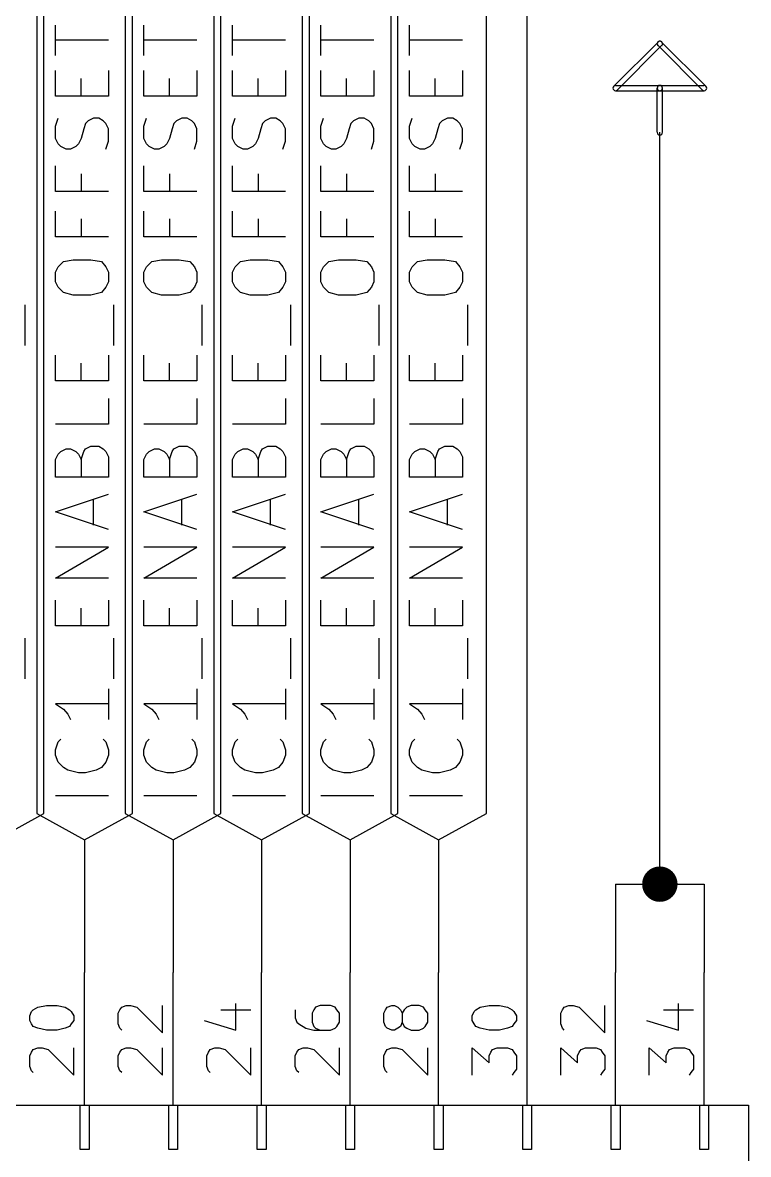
# Model space of a CAD drawing. Extents: x 10 to 287, y -200 to -10.
# Drawn here: x 56.64 to 77.47, y -162.7 to -130.2 of the extents above; entities that cross this region are included whole.
import ezdxf

# ---------------------------------------------------------------- set-up
doc = ezdxf.new("R2010")
doc.units = 0
doc.header["$MEASUREMENT"] = 0

msp = doc.modelspace()

# ---------------------------------------------------------------- linework, layer by layer
at = {"layer": 'Green 2'}
for p, q in [((71.12, -157.48), (71.12, -125.73)), ((74.93, -154.94), (74.93, -133.35)), ((58.42, -153.67), (58.42, -157.48)), ((60.96, -153.67), (60.96, -157.48)), ((63.5, -153.67), (63.5, -157.48)), ((66.04, -153.67), (66.04, -157.48)), ((68.58, -153.67), (68.58, -157.48)), ((73.66, -154.94), (73.66, -157.48)), ((73.66, -154.94), (76.2, -154.94)), ((76.2, -154.94), (76.2, -157.48))]:
    msp.add_line(p, q, dxfattribs=at)
at = {"layer": 'Green 2', "const_width": 0.508}
msp.add_lwpolyline([(74.676, -154.94, 1), (75.184, -154.94, 1)], format="xyb", close=True, dxfattribs=at)
at = {"layer": 'Red 2'}
for p, q in [((57.0484, -126.924), (57.0484, -152.908)), ((57.2516, -152.908), (57.2516, -126.924)), ((59.5884, -126.924), (59.5884, -152.908)), ((59.7916, -152.908), (59.7916, -126.924)), ((62.1284, -126.924), (62.1284, -152.908)), ((62.3316, -152.908), (62.3316, -126.924)), ((64.6684, -126.924), (64.6684, -152.908)), ((64.8716, -152.908), (64.8716, -126.924)), ((67.2084, -126.924), (67.2084, -152.908)), ((67.4116, -152.908), (67.4116, -126.924)), ((69.9516, -152.908), (69.9516, -126.924)), ((57.5818, -131.14), (57.5818, -130.277)), ((60.1218, -131.14), (60.1218, -130.277)), ((62.6618, -131.14), (62.6618, -130.277)), ((65.2018, -131.14), (65.2018, -130.277)), ((67.7418, -131.14), (67.7418, -130.277)), ((59.1058, -130.708), (57.5818, -130.708)), ((61.6458, -130.708), (60.1218, -130.708)), ((64.1858, -130.708), (62.6618, -130.708)), ((66.7258, -130.708), (65.2018, -130.708)), ((69.2658, -130.708), (67.7418, -130.708)), ((73.6092, -132.029), (74.8792, -130.759)), ((73.7108, -132.131), (74.9808, -130.861)), ((74.8792, -130.861), (76.1492, -132.131)), ((74.9808, -130.759), (76.2508, -132.029)), ((57.5818, -132.309), (57.5818, -131.572)), ((59.1058, -131.572), (59.1058, -132.309)), ((60.1218, -132.309), (60.1218, -131.572)), ((61.6458, -131.572), (61.6458, -132.309)), ((62.6618, -132.309), (62.6618, -131.572)), ((64.1858, -131.572), (64.1858, -132.309)), ((65.2018, -132.309), (65.2018, -131.572)), ((66.7258, -131.572), (66.7258, -132.309)), ((67.7418, -132.309), (67.7418, -131.572)), ((69.2658, -131.572), (69.2658, -132.309)), ((58.3184, -132.309), (58.3184, -131.801)), ((60.8584, -132.309), (60.8584, -131.801)), ((63.3984, -132.309), (63.3984, -131.801)), ((65.9384, -132.309), (65.9384, -131.801)), ((68.4784, -132.309), (68.4784, -131.801)), ((73.66, -132.004), (74.93, -132.004)), ((73.66, -132.156), (74.93, -132.156)), ((74.8538, -133.35), (74.8538, -132.08)), ((74.93, -132.004), (76.2, -132.004)), ((74.93, -132.156), (76.2, -132.156)), ((75.0062, -133.35), (75.0062, -132.08)), ((59.1058, -132.309), (57.5818, -132.309)), ((61.6458, -132.309), (60.1218, -132.309)), ((64.1858, -132.309), (62.6618, -132.309)), ((66.7258, -132.309), (65.2018, -132.309)), ((69.2658, -132.309), (67.7418, -132.309)), ((57.5818, -133.172), (57.658, -132.944)), ((57.5818, -133.528), (57.5818, -133.172)), ((58.4454, -133.096), (58.3946, -133.248)), ((58.5216, -133.02), (58.4454, -133.096)), ((58.674, -132.944), (58.5216, -133.02)), ((58.8264, -132.944), (58.674, -132.944)), ((58.9534, -133.02), (58.8264, -132.944)), ((59.0296, -133.096), (58.9534, -133.02)), ((59.1058, -133.248), (59.0296, -133.096)), ((60.1218, -133.172), (60.198, -132.944)), ((60.1218, -133.528), (60.1218, -133.172)), ((60.9854, -133.096), (60.9346, -133.248)), ((61.0616, -133.02), (60.9854, -133.096)), ((61.214, -132.944), (61.0616, -133.02)), ((61.3664, -132.944), (61.214, -132.944)), ((61.4934, -133.02), (61.3664, -132.944)), ((61.5696, -133.096), (61.4934, -133.02)), ((61.6458, -133.248), (61.5696, -133.096)), ((62.6618, -133.172), (62.738, -132.944)), ((62.6618, -133.528), (62.6618, -133.172)), ((63.5254, -133.096), (63.4746, -133.248)), ((63.6016, -133.02), (63.5254, -133.096)), ((63.754, -132.944), (63.6016, -133.02)), ((63.9064, -132.944), (63.754, -132.944)), ((64.0334, -133.02), (63.9064, -132.944)), ((64.1096, -133.096), (64.0334, -133.02)), ((64.1858, -133.248), (64.1096, -133.096)), ((65.2018, -133.172), (65.278, -132.944)), ((65.2018, -133.528), (65.2018, -133.172)), ((66.0654, -133.096), (66.0146, -133.248)), ((66.1416, -133.02), (66.0654, -133.096)), ((66.294, -132.944), (66.1416, -133.02)), ((66.4464, -132.944), (66.294, -132.944)), ((66.5734, -133.02), (66.4464, -132.944)), ((66.6496, -133.096), (66.5734, -133.02)), ((66.7258, -133.248), (66.6496, -133.096)), ((67.7418, -133.172), (67.818, -132.944)), ((67.7418, -133.528), (67.7418, -133.172)), ((68.6054, -133.096), (68.5546, -133.248)), ((68.6816, -133.02), (68.6054, -133.096)), ((68.834, -132.944), (68.6816, -133.02)), ((68.9864, -132.944), (68.834, -132.944)), ((69.1134, -133.02), (68.9864, -132.944)), ((69.1896, -133.096), (69.1134, -133.02)), ((69.2658, -133.248), (69.1896, -133.096)), ((57.658, -133.68), (57.5818, -133.528)), ((58.3184, -133.528), (58.2422, -133.68)), ((58.3946, -133.248), (58.3184, -133.528)), ((59.1058, -133.604), (59.1058, -133.248)), ((60.198, -133.68), (60.1218, -133.528)), ((60.8584, -133.528), (60.7822, -133.68)), ((60.9346, -133.248), (60.8584, -133.528)), ((61.6458, -133.604), (61.6458, -133.248)), ((62.738, -133.68), (62.6618, -133.528)), ((63.3984, -133.528), (63.3222, -133.68)), ((63.4746, -133.248), (63.3984, -133.528)), ((64.1858, -133.604), (64.1858, -133.248)), ((65.278, -133.68), (65.2018, -133.528)), ((65.9384, -133.528), (65.8622, -133.68)), ((66.0146, -133.248), (65.9384, -133.528)), ((66.7258, -133.604), (66.7258, -133.248)), ((67.818, -133.68), (67.7418, -133.528)), ((68.4784, -133.528), (68.4022, -133.68)), ((68.5546, -133.248), (68.4784, -133.528)), ((69.2658, -133.604), (69.2658, -133.248)), ((57.7342, -133.756), (57.658, -133.68)), ((57.8866, -133.833), (57.7342, -133.756)), ((58.0136, -133.833), (57.8866, -133.833)), ((58.166, -133.756), (58.0136, -133.833)), ((58.2422, -133.68), (58.166, -133.756)), ((59.0296, -133.833), (59.1058, -133.604)), ((60.2742, -133.756), (60.198, -133.68)), ((60.4266, -133.833), (60.2742, -133.756)), ((60.5536, -133.833), (60.4266, -133.833)), ((60.706, -133.756), (60.5536, -133.833)), ((60.7822, -133.68), (60.706, -133.756)), ((61.5696, -133.833), (61.6458, -133.604)), ((62.8142, -133.756), (62.738, -133.68)), ((62.9666, -133.833), (62.8142, -133.756)), ((63.0936, -133.833), (62.9666, -133.833)), ((63.246, -133.756), (63.0936, -133.833)), ((63.3222, -133.68), (63.246, -133.756)), ((64.1096, -133.833), (64.1858, -133.604)), ((65.3542, -133.756), (65.278, -133.68)), ((65.5066, -133.833), (65.3542, -133.756)), ((65.6336, -133.833), (65.5066, -133.833)), ((65.786, -133.756), (65.6336, -133.833)), ((65.8622, -133.68), (65.786, -133.756)), ((66.6496, -133.833), (66.7258, -133.604)), ((67.8942, -133.756), (67.818, -133.68)), ((68.0466, -133.833), (67.8942, -133.756)), ((68.1736, -133.833), (68.0466, -133.833)), ((68.326, -133.756), (68.1736, -133.833)), ((68.4022, -133.68), (68.326, -133.756)), ((69.1896, -133.833), (69.2658, -133.604)), ((57.5818, -135.052), (57.5818, -134.315)), ((58.3184, -134.544), (58.3184, -135.052)), ((60.1218, -135.052), (60.1218, -134.315)), ((60.8584, -134.544), (60.8584, -135.052)), ((62.6618, -135.052), (62.6618, -134.315)), ((63.3984, -134.544), (63.3984, -135.052)), ((65.2018, -135.052), (65.2018, -134.315)), ((65.9384, -134.544), (65.9384, -135.052)), ((67.7418, -135.052), (67.7418, -134.315)), ((68.4784, -134.544), (68.4784, -135.052)), ((59.1058, -135.052), (57.5818, -135.052)), ((61.6458, -135.052), (60.1218, -135.052)), ((64.1858, -135.052), (62.6618, -135.052)), ((66.7258, -135.052), (65.2018, -135.052)), ((69.2658, -135.052), (67.7418, -135.052)), ((57.5818, -136.347), (57.5818, -135.611)), ((58.3184, -135.839), (58.3184, -136.347)), ((60.1218, -136.347), (60.1218, -135.611)), ((60.8584, -135.839), (60.8584, -136.347)), ((62.6618, -136.347), (62.6618, -135.611)), ((63.3984, -135.839), (63.3984, -136.347)), ((65.2018, -136.347), (65.2018, -135.611)), ((65.9384, -135.839), (65.9384, -136.347)), ((67.7418, -136.347), (67.7418, -135.611)), ((68.4784, -135.839), (68.4784, -136.347)), ((59.1058, -136.347), (57.5818, -136.347)), ((61.6458, -136.347), (60.1218, -136.347)), ((64.1858, -136.347), (62.6618, -136.347)), ((66.7258, -136.347), (65.2018, -136.347)), ((69.2658, -136.347), (67.7418, -136.347)), ((57.658, -137.211), (57.8104, -137.058)), ((57.8104, -137.058), (58.0898, -137.008)), ((58.0898, -137.008), (58.5978, -137.008)), ((58.5978, -137.008), (58.9026, -137.058)), ((58.9026, -137.058), (59.0296, -137.211)), ((60.198, -137.211), (60.3504, -137.058)), ((60.3504, -137.058), (60.6298, -137.008)), ((60.6298, -137.008), (61.1378, -137.008)), ((61.1378, -137.008), (61.4426, -137.058)), ((61.4426, -137.058), (61.5696, -137.211)), ((62.738, -137.211), (62.8904, -137.058)), ((62.8904, -137.058), (63.1698, -137.008)), ((63.1698, -137.008), (63.6778, -137.008)), ((63.6778, -137.008), (63.9826, -137.058)), ((63.9826, -137.058), (64.1096, -137.211)), ((65.278, -137.211), (65.4304, -137.058)), ((65.4304, -137.058), (65.7098, -137.008)), ((65.7098, -137.008), (66.2178, -137.008)), ((66.2178, -137.008), (66.5226, -137.058)), ((66.5226, -137.058), (66.6496, -137.211)), ((67.818, -137.211), (67.9704, -137.058)), ((67.9704, -137.058), (68.2498, -137.008)), ((68.2498, -137.008), (68.7578, -137.008)), ((68.7578, -137.008), (69.0626, -137.058)), ((69.0626, -137.058), (69.1896, -137.211)), ((57.5818, -137.363), (57.658, -137.211)), ((57.5818, -137.643), (57.5818, -137.363)), ((59.0296, -137.211), (59.1058, -137.363)), ((59.1058, -137.363), (59.1058, -137.643)), ((60.1218, -137.363), (60.198, -137.211)), ((60.1218, -137.643), (60.1218, -137.363)), ((61.5696, -137.211), (61.6458, -137.363)), ((61.6458, -137.363), (61.6458, -137.643)), ((62.6618, -137.363), (62.738, -137.211)), ((62.6618, -137.643), (62.6618, -137.363)), ((64.1096, -137.211), (64.1858, -137.363)), ((64.1858, -137.363), (64.1858, -137.643)), ((65.2018, -137.363), (65.278, -137.211)), ((65.2018, -137.643), (65.2018, -137.363)), ((66.6496, -137.211), (66.7258, -137.363)), ((66.7258, -137.363), (66.7258, -137.643)), ((67.7418, -137.363), (67.818, -137.211)), ((67.7418, -137.643), (67.7418, -137.363)), ((69.1896, -137.211), (69.2658, -137.363)), ((69.2658, -137.363), (69.2658, -137.643)), ((57.658, -137.795), (57.5818, -137.643)), ((57.8104, -137.947), (57.658, -137.795)), ((59.0296, -137.795), (58.9026, -137.947)), ((59.1058, -137.643), (59.0296, -137.795)), ((60.198, -137.795), (60.1218, -137.643)), ((60.3504, -137.947), (60.198, -137.795)), ((61.5696, -137.795), (61.4426, -137.947)), ((61.6458, -137.643), (61.5696, -137.795)), ((62.738, -137.795), (62.6618, -137.643)), ((62.8904, -137.947), (62.738, -137.795)), ((64.1096, -137.795), (63.9826, -137.947)), ((64.1858, -137.643), (64.1096, -137.795)), ((65.278, -137.795), (65.2018, -137.643)), ((65.4304, -137.947), (65.278, -137.795)), ((66.6496, -137.795), (66.5226, -137.947)), ((66.7258, -137.643), (66.6496, -137.795)), ((67.818, -137.795), (67.7418, -137.643)), ((67.9704, -137.947), (67.818, -137.795)), ((69.1896, -137.795), (69.0626, -137.947)), ((69.2658, -137.643), (69.1896, -137.795)), ((58.0898, -138.024), (57.8104, -137.947)), ((58.5978, -138.024), (58.0898, -138.024)), ((58.9026, -137.947), (58.5978, -138.024)), ((60.6298, -138.024), (60.3504, -137.947)), ((61.1378, -138.024), (60.6298, -138.024)), ((61.4426, -137.947), (61.1378, -138.024)), ((63.1698, -138.024), (62.8904, -137.947)), ((63.6778, -138.024), (63.1698, -138.024)), ((63.9826, -137.947), (63.6778, -138.024)), ((65.7098, -138.024), (65.4304, -137.947)), ((66.2178, -138.024), (65.7098, -138.024)), ((66.5226, -137.947), (66.2178, -138.024)), ((68.2498, -138.024), (67.9704, -137.947)), ((68.7578, -138.024), (68.2498, -138.024)), ((69.0626, -137.947), (68.7578, -138.024)), ((56.7182, -139.471), (56.7182, -138.303)), ((59.2582, -139.471), (59.2582, -138.303)), ((61.7982, -139.471), (61.7982, -138.303)), ((64.3382, -139.471), (64.3382, -138.303)), ((66.8782, -139.471), (66.8782, -138.303)), ((69.4182, -139.471), (69.4182, -138.303)), ((57.5818, -140.487), (57.5818, -139.751)), ((58.3184, -140.487), (58.3184, -139.979)), ((59.1058, -139.751), (59.1058, -140.487)), ((60.1218, -140.487), (60.1218, -139.751)), ((60.8584, -140.487), (60.8584, -139.979)), ((61.6458, -139.751), (61.6458, -140.487)), ((62.6618, -140.487), (62.6618, -139.751)), ((63.3984, -140.487), (63.3984, -139.979)), ((64.1858, -139.751), (64.1858, -140.487)), ((65.2018, -140.487), (65.2018, -139.751)), ((65.9384, -140.487), (65.9384, -139.979)), ((66.7258, -139.751), (66.7258, -140.487)), ((67.7418, -140.487), (67.7418, -139.751)), ((68.4784, -140.487), (68.4784, -139.979)), ((69.2658, -139.751), (69.2658, -140.487)), ((59.1058, -140.487), (57.5818, -140.487)), ((61.6458, -140.487), (60.1218, -140.487)), ((64.1858, -140.487), (62.6618, -140.487)), ((66.7258, -140.487), (65.2018, -140.487)), ((69.2658, -140.487), (67.7418, -140.487)), ((59.1058, -140.995), (59.1058, -141.732)), ((61.6458, -140.995), (61.6458, -141.732)), ((64.1858, -140.995), (64.1858, -141.732)), ((66.7258, -140.995), (66.7258, -141.732)), ((69.2658, -140.995), (69.2658, -141.732)), ((59.1058, -141.732), (57.5818, -141.732)), ((61.6458, -141.732), (60.1218, -141.732)), ((64.1858, -141.732), (62.6618, -141.732)), ((66.7258, -141.732), (65.2018, -141.732)), ((69.2658, -141.732), (67.7418, -141.732)), ((57.5818, -142.748), (57.658, -142.596)), ((57.658, -142.596), (57.7342, -142.519)), ((57.7342, -142.519), (57.8866, -142.443)), ((57.8866, -142.443), (58.0136, -142.443)), ((58.0136, -142.443), (58.166, -142.519)), ((58.166, -142.519), (58.2422, -142.596)), ((58.2422, -142.596), (58.3184, -142.748)), ((58.3184, -142.748), (58.3946, -142.519)), ((58.3946, -142.519), (58.4454, -142.443)), ((58.4454, -142.443), (58.5978, -142.367)), ((58.5978, -142.367), (58.8264, -142.367)), ((58.8264, -142.367), (58.9534, -142.443)), ((58.9534, -142.443), (59.0296, -142.519)), ((59.0296, -142.519), (59.1058, -142.672)), ((60.1218, -142.748), (60.198, -142.596)), ((60.198, -142.596), (60.2742, -142.519)), ((60.2742, -142.519), (60.4266, -142.443)), ((60.4266, -142.443), (60.5536, -142.443)), ((60.5536, -142.443), (60.706, -142.519)), ((60.706, -142.519), (60.7822, -142.596)), ((60.7822, -142.596), (60.8584, -142.748)), ((60.8584, -142.748), (60.9346, -142.519)), ((60.9346, -142.519), (60.9854, -142.443)), ((60.9854, -142.443), (61.1378, -142.367)), ((61.1378, -142.367), (61.3664, -142.367)), ((61.3664, -142.367), (61.4934, -142.443)), ((61.4934, -142.443), (61.5696, -142.519)), ((61.5696, -142.519), (61.6458, -142.672)), ((62.6618, -142.748), (62.738, -142.596)), ((62.738, -142.596), (62.8142, -142.519)), ((62.8142, -142.519), (62.9666, -142.443)), ((62.9666, -142.443), (63.0936, -142.443)), ((63.0936, -142.443), (63.246, -142.519)), ((63.246, -142.519), (63.3222, -142.596)), ((63.3222, -142.596), (63.3984, -142.748)), ((63.3984, -142.748), (63.4746, -142.519)), ((63.4746, -142.519), (63.5254, -142.443)), ((63.5254, -142.443), (63.6778, -142.367)), ((63.6778, -142.367), (63.9064, -142.367)), ((63.9064, -142.367), (64.0334, -142.443)), ((64.0334, -142.443), (64.1096, -142.519)), ((64.1096, -142.519), (64.1858, -142.672)), ((65.2018, -142.748), (65.278, -142.596)), ((65.278, -142.596), (65.3542, -142.519)), ((65.3542, -142.519), (65.5066, -142.443)), ((65.5066, -142.443), (65.6336, -142.443)), ((65.6336, -142.443), (65.786, -142.519)), ((65.786, -142.519), (65.8622, -142.596)), ((65.8622, -142.596), (65.9384, -142.748)), ((65.9384, -142.748), (66.0146, -142.519)), ((66.0146, -142.519), (66.0654, -142.443)), ((66.0654, -142.443), (66.2178, -142.367)), ((66.2178, -142.367), (66.4464, -142.367)), ((66.4464, -142.367), (66.5734, -142.443)), ((66.5734, -142.443), (66.6496, -142.519)), ((66.6496, -142.519), (66.7258, -142.672)), ((67.7418, -142.748), (67.818, -142.596)), ((67.818, -142.596), (67.8942, -142.519)), ((67.8942, -142.519), (68.0466, -142.443)), ((68.0466, -142.443), (68.1736, -142.443)), ((68.1736, -142.443), (68.326, -142.519)), ((68.326, -142.519), (68.4022, -142.596)), ((68.4022, -142.596), (68.4784, -142.748)), ((68.4784, -142.748), (68.5546, -142.519)), ((68.5546, -142.519), (68.6054, -142.443)), ((68.6054, -142.443), (68.7578, -142.367)), ((68.7578, -142.367), (68.9864, -142.367)), ((68.9864, -142.367), (69.1134, -142.443)), ((69.1134, -142.443), (69.1896, -142.519)), ((69.1896, -142.519), (69.2658, -142.672)), ((57.5818, -143.256), (57.5818, -142.748)), ((58.3184, -142.748), (58.3184, -143.256)), ((59.1058, -142.672), (59.1058, -143.256)), ((60.1218, -143.256), (60.1218, -142.748)), ((60.8584, -142.748), (60.8584, -143.256)), ((61.6458, -142.672), (61.6458, -143.256)), ((62.6618, -143.256), (62.6618, -142.748)), ((63.3984, -142.748), (63.3984, -143.256)), ((64.1858, -142.672), (64.1858, -143.256)), ((65.2018, -143.256), (65.2018, -142.748)), ((65.9384, -142.748), (65.9384, -143.256)), ((66.7258, -142.672), (66.7258, -143.256)), ((67.7418, -143.256), (67.7418, -142.748)), ((68.4784, -142.748), (68.4784, -143.256)), ((69.2658, -142.672), (69.2658, -143.256)), ((59.1058, -143.256), (57.5818, -143.256)), ((61.6458, -143.256), (60.1218, -143.256)), ((64.1858, -143.256), (62.6618, -143.256)), ((66.7258, -143.256), (65.2018, -143.256)), ((69.2658, -143.256), (67.7418, -143.256)), ((57.5818, -144.247), (59.1058, -143.739)), ((58.674, -144.628), (58.674, -143.891)), ((60.1218, -144.247), (61.6458, -143.739)), ((61.214, -144.628), (61.214, -143.891)), ((62.6618, -144.247), (64.1858, -143.739)), ((63.754, -144.628), (63.754, -143.891)), ((65.2018, -144.247), (66.7258, -143.739)), ((66.294, -144.628), (66.294, -143.891)), ((67.7418, -144.247), (69.2658, -143.739)), ((68.834, -144.628), (68.834, -143.891)), ((59.1058, -144.755), (57.5818, -144.247)), ((61.6458, -144.755), (60.1218, -144.247)), ((64.1858, -144.755), (62.6618, -144.247)), ((66.7258, -144.755), (65.2018, -144.247)), ((69.2658, -144.755), (67.7418, -144.247)), ((57.5818, -146.152), (59.1058, -145.263)), ((59.1058, -145.263), (57.5818, -145.263)), ((60.1218, -146.152), (61.6458, -145.263)), ((61.6458, -145.263), (60.1218, -145.263)), ((62.6618, -146.152), (64.1858, -145.263)), ((64.1858, -145.263), (62.6618, -145.263)), ((65.2018, -146.152), (66.7258, -145.263)), ((66.7258, -145.263), (65.2018, -145.263)), ((67.7418, -146.152), (69.2658, -145.263)), ((69.2658, -145.263), (67.7418, -145.263)), ((59.1058, -146.152), (57.5818, -146.152)), ((61.6458, -146.152), (60.1218, -146.152)), ((64.1858, -146.152), (62.6618, -146.152)), ((66.7258, -146.152), (65.2018, -146.152)), ((69.2658, -146.152), (67.7418, -146.152)), ((57.5818, -147.523), (57.5818, -146.787)), ((59.1058, -146.787), (59.1058, -147.523)), ((60.1218, -147.523), (60.1218, -146.787)), ((61.6458, -146.787), (61.6458, -147.523)), ((62.6618, -147.523), (62.6618, -146.787)), ((64.1858, -146.787), (64.1858, -147.523)), ((65.2018, -147.523), (65.2018, -146.787)), ((66.7258, -146.787), (66.7258, -147.523)), ((67.7418, -147.523), (67.7418, -146.787)), ((69.2658, -146.787), (69.2658, -147.523)), ((58.3184, -147.523), (58.3184, -147.015)), ((60.8584, -147.523), (60.8584, -147.015)), ((63.3984, -147.523), (63.3984, -147.015)), ((65.9384, -147.523), (65.9384, -147.015)), ((68.4784, -147.523), (68.4784, -147.015)), ((59.1058, -147.523), (57.5818, -147.523)), ((61.6458, -147.523), (60.1218, -147.523)), ((64.1858, -147.523), (62.6618, -147.523)), ((66.7258, -147.523), (65.2018, -147.523)), ((69.2658, -147.523), (67.7418, -147.523)), ((56.7182, -149.047), (56.7182, -147.879)), ((59.2582, -149.047), (59.2582, -147.879)), ((61.7982, -149.047), (61.7982, -147.879)), ((64.3382, -149.047), (64.3382, -147.879)), ((66.8782, -149.047), (66.8782, -147.879)), ((69.4182, -149.047), (69.4182, -147.879)), ((59.1058, -149.327), (59.1058, -150.216)), ((61.6458, -149.327), (61.6458, -150.216)), ((64.1858, -149.327), (64.1858, -150.216)), ((66.7258, -149.327), (66.7258, -150.216)), ((69.2658, -149.327), (69.2658, -150.216)), ((59.1058, -149.758), (57.5818, -149.758)), ((57.5818, -149.758), (57.8104, -149.911)), ((61.6458, -149.758), (60.1218, -149.758)), ((60.1218, -149.758), (60.3504, -149.911)), ((64.1858, -149.758), (62.6618, -149.758)), ((62.6618, -149.758), (62.8904, -149.911)), ((66.7258, -149.758), (65.2018, -149.758)), ((65.2018, -149.758), (65.4304, -149.911)), ((69.2658, -149.758), (67.7418, -149.758)), ((67.7418, -149.758), (67.9704, -149.911)), ((57.8104, -149.911), (57.9374, -150.063)), ((57.9374, -150.063), (58.0136, -150.216)), ((60.3504, -149.911), (60.4774, -150.063)), ((60.4774, -150.063), (60.5536, -150.216)), ((62.8904, -149.911), (63.0174, -150.063)), ((63.0174, -150.063), (63.0936, -150.216)), ((65.4304, -149.911), (65.5574, -150.063)), ((65.5574, -150.063), (65.6336, -150.216)), ((67.9704, -149.911), (68.0974, -150.063)), ((68.0974, -150.063), (68.1736, -150.216)), ((57.658, -150.851), (57.7342, -150.774)), ((58.9534, -150.774), (59.0296, -150.851)), ((60.198, -150.851), (60.2742, -150.774)), ((61.4934, -150.774), (61.5696, -150.851)), ((62.738, -150.851), (62.8142, -150.774)), ((64.0334, -150.774), (64.1096, -150.851)), ((65.278, -150.851), (65.3542, -150.774)), ((66.5734, -150.774), (66.6496, -150.851)), ((67.818, -150.851), (67.8942, -150.774)), ((69.1134, -150.774), (69.1896, -150.851)), ((57.5818, -151.079), (57.658, -150.851)), ((57.5818, -151.232), (57.5818, -151.079)), ((59.0296, -150.851), (59.1058, -151.079)), ((59.1058, -151.079), (59.1058, -151.232)), ((60.1218, -151.079), (60.198, -150.851)), ((60.1218, -151.232), (60.1218, -151.079)), ((61.5696, -150.851), (61.6458, -151.079)), ((61.6458, -151.079), (61.6458, -151.232)), ((62.6618, -151.079), (62.738, -150.851)), ((62.6618, -151.232), (62.6618, -151.079)), ((64.1096, -150.851), (64.1858, -151.079)), ((64.1858, -151.079), (64.1858, -151.232)), ((65.2018, -151.079), (65.278, -150.851)), ((65.2018, -151.232), (65.2018, -151.079)), ((66.6496, -150.851), (66.7258, -151.079)), ((66.7258, -151.079), (66.7258, -151.232)), ((67.7418, -151.079), (67.818, -150.851)), ((67.7418, -151.232), (67.7418, -151.079)), ((69.1896, -150.851), (69.2658, -151.079)), ((69.2658, -151.079), (69.2658, -151.232)), ((57.658, -151.435), (57.5818, -151.232)), ((57.8104, -151.587), (57.658, -151.435)), ((59.0296, -151.435), (58.9026, -151.587)), ((59.1058, -151.232), (59.0296, -151.435)), ((60.198, -151.435), (60.1218, -151.232)), ((60.3504, -151.587), (60.198, -151.435)), ((61.5696, -151.435), (61.4426, -151.587)), ((61.6458, -151.232), (61.5696, -151.435)), ((62.738, -151.435), (62.6618, -151.232)), ((62.8904, -151.587), (62.738, -151.435)), ((64.1096, -151.435), (63.9826, -151.587)), ((64.1858, -151.232), (64.1096, -151.435)), ((65.278, -151.435), (65.2018, -151.232)), ((65.4304, -151.587), (65.278, -151.435)), ((66.6496, -151.435), (66.5226, -151.587)), ((66.7258, -151.232), (66.6496, -151.435)), ((67.818, -151.435), (67.7418, -151.232)), ((67.9704, -151.587), (67.818, -151.435)), ((69.1896, -151.435), (69.0626, -151.587)), ((69.2658, -151.232), (69.1896, -151.435)), ((57.9374, -151.663), (57.8104, -151.587)), ((58.2422, -151.74), (57.9374, -151.663)), ((58.4454, -151.74), (58.2422, -151.74)), ((58.7502, -151.663), (58.4454, -151.74)), ((58.9026, -151.587), (58.7502, -151.663)), ((60.4774, -151.663), (60.3504, -151.587)), ((60.7822, -151.74), (60.4774, -151.663)), ((60.9854, -151.74), (60.7822, -151.74)), ((61.2902, -151.663), (60.9854, -151.74)), ((61.4426, -151.587), (61.2902, -151.663)), ((63.0174, -151.663), (62.8904, -151.587)), ((63.3222, -151.74), (63.0174, -151.663)), ((63.5254, -151.74), (63.3222, -151.74)), ((63.8302, -151.663), (63.5254, -151.74)), ((63.9826, -151.587), (63.8302, -151.663)), ((65.5574, -151.663), (65.4304, -151.587)), ((65.8622, -151.74), (65.5574, -151.663)), ((66.0654, -151.74), (65.8622, -151.74)), ((66.3702, -151.663), (66.0654, -151.74)), ((66.5226, -151.587), (66.3702, -151.663)), ((68.0974, -151.663), (67.9704, -151.587)), ((68.4022, -151.74), (68.0974, -151.663)), ((68.6054, -151.74), (68.4022, -151.74)), ((68.9102, -151.663), (68.6054, -151.74)), ((69.0626, -151.587), (68.9102, -151.663)), ((59.1058, -152.4), (57.5818, -152.4)), ((61.6458, -152.4), (60.1218, -152.4)), ((64.1858, -152.4), (62.6618, -152.4)), ((66.7258, -152.4), (65.2018, -152.4)), ((69.2658, -152.4), (67.7418, -152.4)), ((55.88, -153.67), (57.2516, -152.908)), ((57.0484, -152.908), (58.42, -153.67)), ((58.42, -153.67), (59.7916, -152.908)), ((59.5884, -152.908), (60.96, -153.67)), ((60.96, -153.67), (62.3316, -152.908)), ((62.1284, -152.908), (63.5, -153.67)), ((63.5, -153.67), (64.8716, -152.908)), ((64.6684, -152.908), (66.04, -153.67)), ((66.04, -153.67), (67.4116, -152.908)), ((67.2084, -152.908), (68.58, -153.67)), ((68.58, -153.67), (69.9516, -152.908)), ((58.42, -161.29), (58.42, -157.48)), ((60.96, -161.29), (60.96, -157.48)), ((63.5, -161.29), (63.5, -157.48)), ((66.04, -161.29), (66.04, -157.48)), ((68.58, -161.29), (68.58, -157.48)), ((71.12, -161.29), (71.12, -157.48)), ((73.66, -161.29), (73.66, -157.48)), ((76.2, -161.29), (76.2, -157.48)), ((56.896, -158.598), (56.9468, -158.547)), ((56.9468, -158.547), (57.0738, -158.471)), ((57.0738, -158.471), (57.3278, -158.42)), ((57.3278, -158.42), (57.6326, -158.42)), ((57.6326, -158.42), (57.8612, -158.471)), ((57.8612, -158.471), (57.9882, -158.547)), ((57.9882, -158.547), (58.039, -158.598)), ((59.3852, -158.648), (59.436, -158.547)), ((59.436, -158.547), (59.4868, -158.471)), ((59.4868, -158.471), (59.6138, -158.42)), ((59.6138, -158.42), (59.7408, -158.42)), ((59.7408, -158.42), (59.9186, -158.471)), ((59.9186, -158.471), (60.6552, -159.207)), ((60.6552, -159.207), (60.6552, -158.42)), ((62.3316, -158.547), (63.1952, -158.547)), ((62.7634, -159.131), (62.7634, -158.369)), ((64.4652, -158.547), (64.4652, -158.775)), ((64.9986, -158.547), (64.9478, -158.648)), ((65.0494, -158.471), (64.9986, -158.547)), ((65.1764, -158.42), (65.0494, -158.471)), ((65.4812, -158.42), (65.1764, -158.42)), ((65.6082, -158.471), (65.4812, -158.42)), ((65.659, -158.547), (65.6082, -158.471)), ((65.7352, -158.648), (65.659, -158.547)), ((67.0052, -158.648), (67.056, -158.547)), ((67.056, -158.547), (67.1068, -158.471)), ((67.1068, -158.471), (67.2338, -158.42)), ((67.2338, -158.42), (67.31, -158.42)), ((67.31, -158.42), (67.4116, -158.471)), ((67.4116, -158.471), (67.4878, -158.547)), ((67.4878, -158.547), (67.5386, -158.648)), ((67.5894, -158.547), (67.5386, -158.648)), ((67.6656, -158.471), (67.5894, -158.547)), ((67.7926, -158.42), (67.6656, -158.471)), ((68.0212, -158.42), (67.7926, -158.42)), ((68.1482, -158.471), (68.0212, -158.42)), ((68.199, -158.547), (68.1482, -158.471)), ((68.2752, -158.648), (68.199, -158.547)), ((69.596, -158.598), (69.6468, -158.547)), ((69.6468, -158.547), (69.7738, -158.471)), ((69.7738, -158.471), (70.0278, -158.42)), ((70.0278, -158.42), (70.3326, -158.42)), ((70.3326, -158.42), (70.5612, -158.471)), ((70.5612, -158.471), (70.6882, -158.547)), ((70.6882, -158.547), (70.739, -158.598)), ((72.0852, -158.648), (72.136, -158.547)), ((72.136, -158.547), (72.1868, -158.471)), ((72.1868, -158.471), (72.3138, -158.42)), ((72.3138, -158.42), (72.4408, -158.42)), ((72.4408, -158.42), (72.6186, -158.471)), ((72.6186, -158.471), (73.3552, -159.207)), ((73.3552, -159.207), (73.3552, -158.42)), ((75.0316, -158.547), (75.8952, -158.547)), ((75.4634, -159.131), (75.4634, -158.369)), ((56.8452, -158.725), (56.896, -158.598)), ((56.8452, -158.852), (56.8452, -158.725)), ((56.896, -158.953), (56.8452, -158.852)), ((58.039, -158.598), (58.1152, -158.725)), ((58.1152, -158.852), (58.039, -158.953)), ((58.1152, -158.725), (58.1152, -158.852)), ((59.3852, -158.953), (59.3852, -158.648)), ((61.849, -158.852), (62.7634, -159.131)), ((64.4652, -158.775), (64.516, -158.902)), ((64.516, -158.902), (64.5668, -158.953)), ((64.9478, -158.648), (64.9478, -158.902)), ((64.9478, -158.902), (64.9986, -159.029)), ((65.659, -159.029), (65.7352, -158.902)), ((65.7352, -158.902), (65.7352, -158.648)), ((67.0052, -158.902), (67.0052, -158.648)), ((67.056, -159.029), (67.0052, -158.902)), ((67.5386, -158.902), (67.4878, -159.029)), ((67.5386, -158.648), (67.5386, -158.902)), ((67.5386, -158.902), (67.5894, -159.029)), ((68.199, -159.029), (68.2752, -158.902)), ((68.2752, -158.902), (68.2752, -158.648)), ((69.5452, -158.725), (69.596, -158.598)), ((69.5452, -158.852), (69.5452, -158.725)), ((69.596, -158.953), (69.5452, -158.852)), ((70.739, -158.598), (70.8152, -158.725)), ((70.8152, -158.852), (70.739, -158.953)), ((70.8152, -158.725), (70.8152, -158.852)), ((72.0852, -158.953), (72.0852, -158.648)), ((74.549, -158.852), (75.4634, -159.131)), ((56.9468, -159.029), (56.896, -158.953)), ((57.0738, -159.08), (56.9468, -159.029)), ((57.3278, -159.131), (57.0738, -159.08)), ((57.6326, -159.131), (57.3278, -159.131)), ((57.8612, -159.08), (57.6326, -159.131)), ((57.9882, -159.029), (57.8612, -159.08)), ((58.039, -158.953), (57.9882, -159.029)), ((59.436, -159.08), (59.3852, -158.953)), ((59.4868, -159.131), (59.436, -159.08)), ((64.5668, -158.953), (64.77, -159.08)), ((64.77, -159.08), (64.9986, -159.131)), ((64.9986, -159.029), (65.0494, -159.08)), ((64.9986, -159.131), (65.4812, -159.131)), ((65.0494, -159.08), (65.1764, -159.131)), ((65.4812, -159.131), (65.6082, -159.08)), ((65.6082, -159.08), (65.659, -159.029)), ((67.1068, -159.08), (67.056, -159.029)), ((67.2338, -159.131), (67.1068, -159.08)), ((67.31, -159.131), (67.2338, -159.131)), ((67.4116, -159.08), (67.31, -159.131)), ((67.4878, -159.029), (67.4116, -159.08)), ((67.5894, -159.029), (67.6656, -159.08)), ((67.6656, -159.08), (67.7926, -159.131)), ((67.7926, -159.131), (68.0212, -159.131)), ((68.0212, -159.131), (68.1482, -159.08)), ((68.1482, -159.08), (68.199, -159.029)), ((69.6468, -159.029), (69.596, -158.953)), ((69.7738, -159.08), (69.6468, -159.029)), ((70.0278, -159.131), (69.7738, -159.08)), ((70.3326, -159.131), (70.0278, -159.131)), ((70.5612, -159.08), (70.3326, -159.131)), ((70.6882, -159.029), (70.5612, -159.08)), ((70.739, -158.953), (70.6882, -159.029)), ((72.136, -159.08), (72.0852, -158.953)), ((72.1868, -159.131), (72.136, -159.08)), ((56.8452, -159.868), (56.896, -159.766)), ((56.8452, -160.172), (56.8452, -159.868)), ((56.896, -159.766), (56.9468, -159.69)), ((56.9468, -159.69), (57.0738, -159.639)), ((57.0738, -159.639), (57.2008, -159.639)), ((57.2008, -159.639), (57.3786, -159.69)), ((57.3786, -159.69), (58.1152, -160.426)), ((58.1152, -160.426), (58.1152, -159.639)), ((59.3852, -159.868), (59.436, -159.766)), ((59.3852, -160.172), (59.3852, -159.868)), ((59.436, -159.766), (59.4868, -159.69)), ((59.4868, -159.69), (59.6138, -159.639)), ((59.6138, -159.639), (59.7408, -159.639)), ((59.7408, -159.639), (59.9186, -159.69)), ((59.9186, -159.69), (60.6552, -160.426)), ((60.6552, -160.426), (60.6552, -159.639)), ((61.9252, -159.868), (61.976, -159.766)), ((61.9252, -160.172), (61.9252, -159.868)), ((61.976, -159.766), (62.0268, -159.69)), ((62.0268, -159.69), (62.1538, -159.639)), ((62.1538, -159.639), (62.2808, -159.639)), ((62.2808, -159.639), (62.4586, -159.69)), ((62.4586, -159.69), (63.1952, -160.426)), ((63.1952, -160.426), (63.1952, -159.639)), ((64.4652, -159.868), (64.516, -159.766)), ((64.4652, -160.172), (64.4652, -159.868)), ((64.516, -159.766), (64.5668, -159.69)), ((64.5668, -159.69), (64.6938, -159.639)), ((64.6938, -159.639), (64.8208, -159.639)), ((64.8208, -159.639), (64.9986, -159.69)), ((64.9986, -159.69), (65.7352, -160.426)), ((65.7352, -160.426), (65.7352, -159.639)), ((67.0052, -159.868), (67.056, -159.766)), ((67.0052, -160.172), (67.0052, -159.868)), ((67.056, -159.766), (67.1068, -159.69)), ((67.1068, -159.69), (67.2338, -159.639)), ((67.2338, -159.639), (67.3608, -159.639)), ((67.3608, -159.639), (67.5386, -159.69)), ((67.5386, -159.69), (68.2752, -160.426)), ((68.2752, -160.426), (68.2752, -159.639)), ((69.5452, -160.426), (69.5452, -159.639)), ((69.5452, -159.639), (70.0278, -160.071)), ((70.0278, -159.868), (70.0786, -159.766)), ((70.0278, -160.071), (70.0278, -159.868)), ((70.0786, -159.766), (70.1294, -159.69)), ((70.1294, -159.69), (70.2564, -159.639)), ((70.2564, -159.639), (70.5612, -159.639)), ((70.5612, -159.639), (70.6882, -159.69)), ((70.6882, -159.69), (70.739, -159.766)), ((70.739, -159.766), (70.8152, -159.868)), ((70.8152, -159.868), (70.8152, -160.249)), ((72.0852, -160.426), (72.0852, -159.639)), ((72.0852, -159.639), (72.5678, -160.071)), ((72.5678, -159.868), (72.6186, -159.766)), ((72.5678, -160.071), (72.5678, -159.868)), ((72.6186, -159.766), (72.6694, -159.69)), ((72.6694, -159.69), (72.7964, -159.639)), ((72.7964, -159.639), (73.1012, -159.639)), ((73.1012, -159.639), (73.2282, -159.69)), ((73.2282, -159.69), (73.279, -159.766)), ((73.279, -159.766), (73.3552, -159.868)), ((73.3552, -159.868), (73.3552, -160.249)), ((74.6252, -160.426), (74.6252, -159.639)), ((74.6252, -159.639), (75.1078, -160.071)), ((75.1078, -159.868), (75.1586, -159.766)), ((75.1078, -160.071), (75.1078, -159.868)), ((75.1586, -159.766), (75.2094, -159.69)), ((75.2094, -159.69), (75.3364, -159.639)), ((75.3364, -159.639), (75.6412, -159.639)), ((75.6412, -159.639), (75.7682, -159.69)), ((75.7682, -159.69), (75.819, -159.766)), ((75.819, -159.766), (75.8952, -159.868)), ((75.8952, -159.868), (75.8952, -160.249)), ((56.896, -160.299), (56.8452, -160.172)), ((59.436, -160.299), (59.3852, -160.172)), ((61.976, -160.299), (61.9252, -160.172)), ((64.516, -160.299), (64.4652, -160.172)), ((67.056, -160.299), (67.0052, -160.172)), ((56.9468, -160.35), (56.896, -160.299)), ((59.4868, -160.35), (59.436, -160.299)), ((62.0268, -160.35), (61.976, -160.299)), ((64.5668, -160.35), (64.516, -160.299)), ((67.1068, -160.35), (67.056, -160.299)), ((70.739, -160.35), (70.6882, -160.426)), ((70.8152, -160.249), (70.739, -160.35)), ((73.279, -160.35), (73.2282, -160.426)), ((73.3552, -160.249), (73.279, -160.35)), ((75.819, -160.35), (75.7682, -160.426)), ((75.8952, -160.249), (75.819, -160.35)), ((34.29, -161.29), (77.47, -161.29)), ((58.293, -162.56), (58.293, -161.29)), ((58.293, -161.29), (58.547, -161.29)), ((58.547, -161.29), (58.547, -162.56)), ((60.833, -162.56), (60.833, -161.29)), ((60.833, -161.29), (61.087, -161.29)), ((61.087, -161.29), (61.087, -162.56)), ((63.373, -162.56), (63.373, -161.29)), ((63.373, -161.29), (63.627, -161.29)), ((63.627, -161.29), (63.627, -162.56)), ((65.913, -162.56), (65.913, -161.29)), ((65.913, -161.29), (66.167, -161.29)), ((66.167, -161.29), (66.167, -162.56)), ((68.453, -162.56), (68.453, -161.29)), ((68.453, -161.29), (68.707, -161.29)), ((68.707, -161.29), (68.707, -162.56)), ((70.993, -162.56), (70.993, -161.29)), ((70.993, -161.29), (71.247, -161.29)), ((71.247, -161.29), (71.247, -162.56)), ((73.533, -162.56), (73.533, -161.29)), ((73.533, -161.29), (73.787, -161.29)), ((73.787, -161.29), (73.787, -162.56)), ((76.073, -162.56), (76.073, -161.29)), ((76.073, -161.29), (76.327, -161.29)), ((76.327, -161.29), (76.327, -162.56)), ((77.47, -161.29), (77.47, -166.37)), ((58.547, -162.56), (58.293, -162.56)), ((61.087, -162.56), (60.833, -162.56)), ((63.627, -162.56), (63.373, -162.56)), ((66.167, -162.56), (65.913, -162.56)), ((68.707, -162.56), (68.453, -162.56)), ((71.247, -162.56), (70.993, -162.56)), ((73.787, -162.56), (73.533, -162.56)), ((76.327, -162.56), (76.073, -162.56))]:
    msp.add_line(p, q, dxfattribs=at)
for centre, start, end in [((74.93, -130.81), 45, 225), ((74.93, -130.81), 315, 495), ((73.66, -132.08), 90, 270), ((73.66, -132.08), 135, 315), ((74.93, -132.08), 360, 540), ((74.93, -132.08), 90, 270), ((74.93, -132.08), 270, 450), ((76.2, -132.08), 225, 405), ((76.2, -132.08), 270, 450), ((74.93, -133.35), 180, 360)]:
    msp.add_arc(centre, 0.0762, start, end, dxfattribs=at)

doc.saveas('drawing.dxf')
